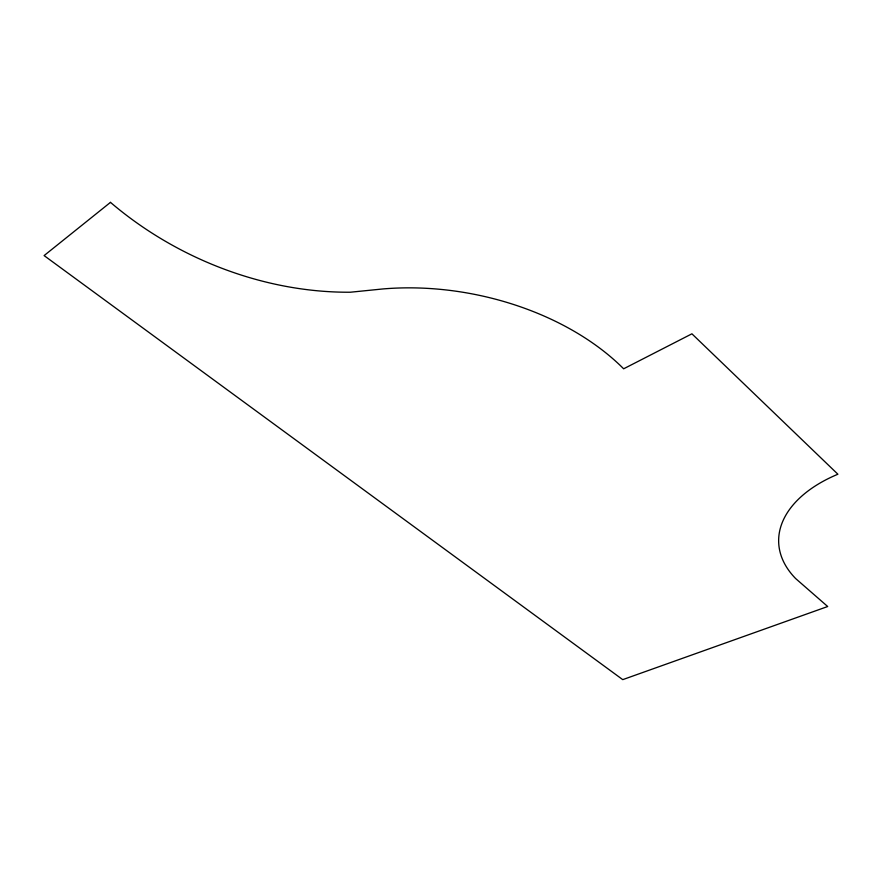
<?xml version="1.0" encoding="UTF-8"?>
<svg xmlns="http://www.w3.org/2000/svg" width="882" height="882" viewBox="0 0 882 882"><rect width="100%" height="100%" fill="white"/><g stroke="black" fill="none" stroke-linecap="round" stroke-linejoin="round"><path stroke-width="1.32" d="M110.471 202.364L44.1 255.593L622.747 679.636L827.702 606.518L795.652 578.559A133.149 78.167 -2.1 0 1 837.9 474.229L691.918 333.815L623.651 368.797A221.757 141.881 11.3 0 0 382.931 288.943L350.386 292.218A299.13 232.363 26.8 0 1 110.471 202.364"/></g></svg>
